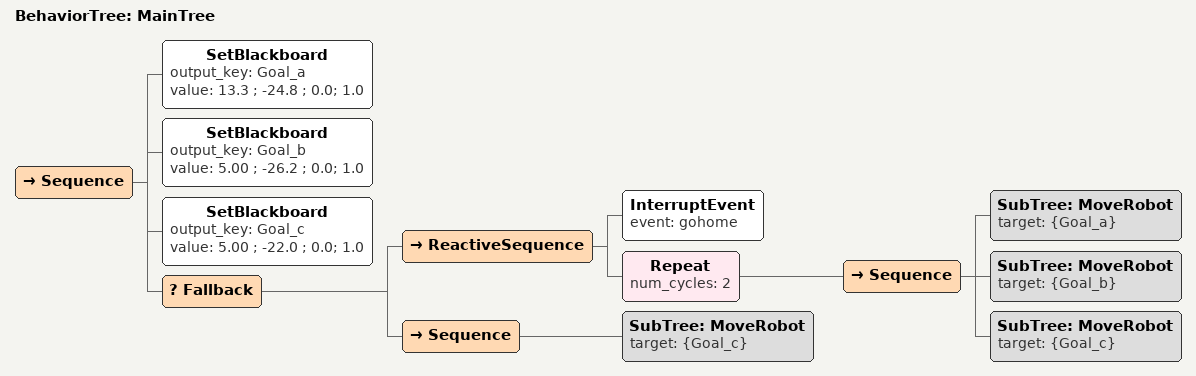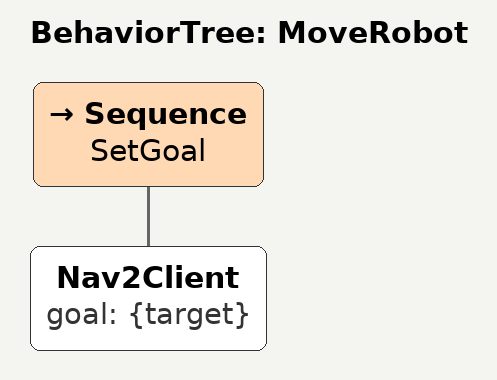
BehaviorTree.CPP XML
<?xml version='1.0' encoding='UTF-8'?>
<root main_tree_to_execute="MainTree" BTCPP_format="4">
    <BehaviorTree ID="MainTree">
        <Sequence>
             <!-- Robot Goal Points
             Goal_a - Pick up location 1
             Goal_b - Pick up location 2
             Goal_c - Charging station / Home -

             -->
            <SetBlackboard output_key="Goal_a" value="13.3 ; -24.8 ; 0.0; 1.0" />
            <SetBlackboard output_key="Goal_b" value="5.00 ; -26.2 ; 0.0; 1.0" />
            <SetBlackboard output_key="Goal_c" value="5.00 ; -22.0 ; 0.0; 1.0" />
            <Fallback>
                <ReactiveSequence>
                    <InterruptEvent event="gohome" />
                    <Repeat num_cycles="2">
                        <Sequence>
                            <SubTree ID="MoveRobot" target="{Goal_a}" />
                            <!-- Load/Unload behavior here -->
                            <SubTree ID="MoveRobot" target="{Goal_b}" />
                            <!-- Load/Unload behavior here -->
                            <SubTree ID="MoveRobot" target="{Goal_c}" />
                            <!-- dock/unDock behavior here -->
                        </Sequence>
                    </Repeat>
                </ReactiveSequence>
                <Sequence>
                    <SubTree ID="MoveRobot" target="{Goal_c}" />
                    <!-- dock/unDock behavior here -->
                </Sequence>
            </Fallback>
        </Sequence>
    </BehaviorTree>

    <BehaviorTree ID="MoveRobot">
        <Sequence name="SetGoal">
            <Nav2Client goal="{target}" />
        </Sequence>
    </BehaviorTree>
</root>
